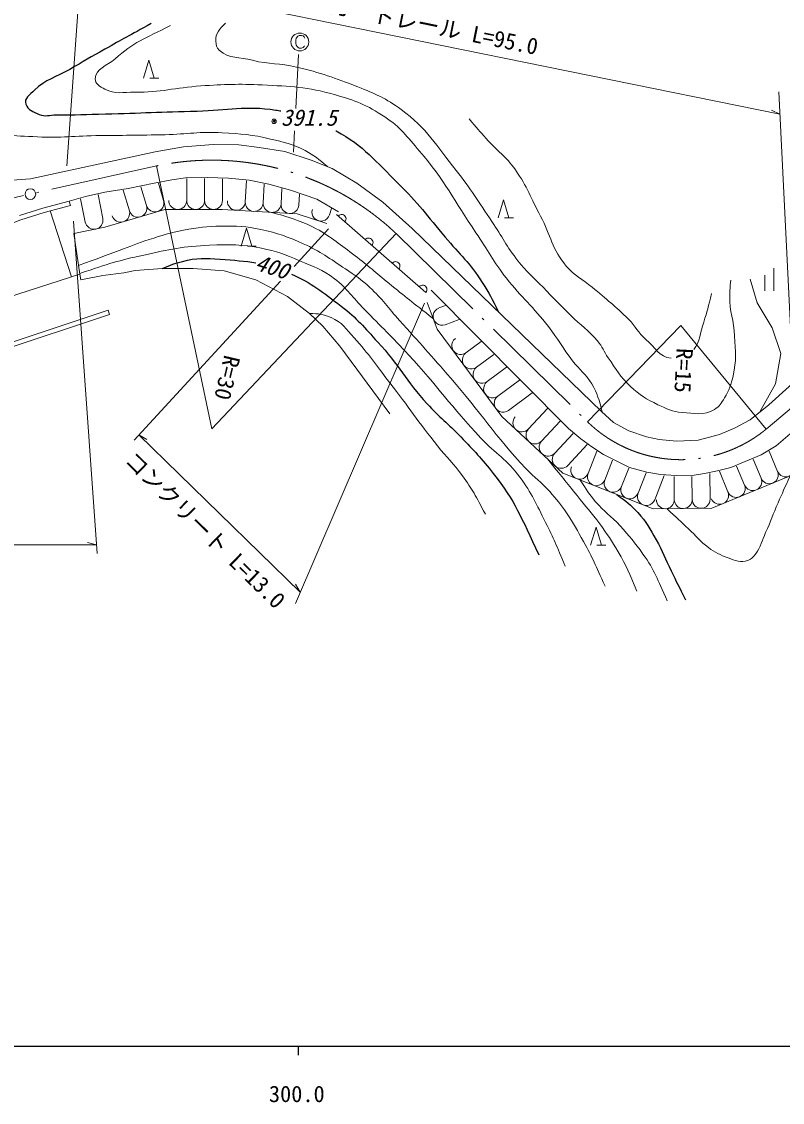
# Model space of a CAD drawing. Units: millimetres, scale not verified. Extents: x 40000 to 680000, y 20000 to 380000.
# Drawn here: x 337085 to 422119, y 198715 to 319403 of the extents above; entities that cross this region are included whole.
import ezdxf
from ezdxf.enums import TextEntityAlignment as Align

# ---------------------------------------------------------------- set-up
doc = ezdxf.new("R2010")
doc.units = ezdxf.units.MM
doc.header["$LTSCALE"] = 1000
doc.header["$PDMODE"] = 32
doc.header["$PDSIZE"] = 500
doc.linetypes.add('DASHED', pattern=[7.5, 6, -1.5])
doc.linetypes.add('LONG_DASHED_DOTTED', pattern=[15.25, 12, -1.5, 0.25, -1.5])
for name, color, linetype, lineweight in [('M-BGD', 7, 'Continuous', 13), ('M-BMK', 2, 'LONG_DASHED_DOTTED', 13), ('M-STR-HTXT', 7, 'Continuous', 13), ('M-TTL-BAND', 7, 'Continuous', 25)]:
    doc.layers.add(name, color=color, linetype=linetype, lineweight=lineweight)
doc.styles.add('ＭＳ ゴシック', font='')
doc.styles.get('ＭＳ ゴシック').set_extended_font_data('MS Gothic')

msp = doc.modelspace()

# ---------------------------------------------------------------- linework, layer by layer
at = {"layer": 'M-BGD'}
for p, q in [((350710, 313085), (351310, 315085)), ((351310, 315085), (351910, 313085)), ((352410, 313085), (351410, 313085)), ((352022, 304859), (355178, 305430)), ((355178, 305430), (358501, 305665)), ((358501, 305665), (361355, 305632)), ((361355, 305632), (363638, 305329)), ((338090, 301838), (352022, 304859)), ((363638, 305329), (366491, 304893)), ((366491, 304893), (369446, 303919)), ((369446, 303919), (371796, 303013)), ((371796, 303013), (374549, 301368)), ((335035, 301637), (338090, 301838)), ((353868, 301737), (351888, 301368)), ((355413, 301972), (353868, 301737)), ((357830, 302006), (355413, 301972)), ((355537, 299425), (355537, 301874)), ((357537, 299425), (357537, 301902)), ((360213, 301939), (357830, 302006)), ((359537, 299425), (359537, 301858)), ((362530, 301704), (360213, 301939)), ((349001, 300764), (346382, 300361)), ((349128, 298289), (348449, 300579)), ((351888, 301368), (349001, 300764)), ((351045, 298857), (350422, 300959)), ((352963, 299425), (352389, 301360)), ((362090, 299274), (362230, 301634)), ((364712, 301267), (362530, 301704)), ((364086, 299156), (364211, 301266)), ((367129, 300596), (364712, 301267)), ((366083, 299037), (366185, 300757)), ((370084, 299589), (367129, 300596)), ((374549, 301368), (377469, 299253)), ((342420, 299354), (339466, 298582)), ((344233, 299891), (342420, 299354)), ((342547, 298870), (342420, 299354)), ((344197, 297024), (343686, 299625)), ((346382, 300361), (344233, 299891)), ((346159, 297409), (345632, 300094)), ((368079, 298919), (368152, 300145)), ((372501, 298179), (370084, 299589)), ((390351, 297498), (390951, 299498)), ((390951, 299498), (391551, 297498)), ((339466, 298582), (336848, 297742)), ((342651, 290911), (340270, 298275)), ((346398, 296437), (353108, 298425)), ((353108, 298425), (359507, 298425)), ((359507, 298425), (367894, 297928)), ((371492, 297824), (371716, 298523)), ((377469, 299253), (380726, 296299)), ((367894, 297928), (371187, 296872)), ((382270, 289148), (372266, 297877)), ((392051, 297498), (391051, 297498)), ((342919, 295754), (346398, 296437)), ((343602, 291219), (342919, 295754)), ((361617, 294327), (362217, 296327)), ((362217, 296327), (362817, 294327)), ((380726, 296299), (401909, 275854)), ((363317, 294327), (362317, 294327)), ((333227, 287864), (343602, 291219)), ((343714, 290562), (343602, 291219)), ((346153, 291067), (343714, 290562)), ((348508, 291361), (346153, 291067)), ((349770, 291614), (348508, 291361)), ((352839, 291824), (349770, 291614)), ((356245, 291824), (352839, 291824)), ((359736, 291572), (356245, 291824)), ((363268, 290562), (359736, 291572)), ((420148, 289354), (420148, 291104)), ((421148, 289354), (421148, 291854)), ((366800, 288712), (363268, 290562)), ((369281, 286820), (366800, 288712)), ((398217, 273973), (382874, 289416)), ((382432, 288050), (383550, 285068)), ((383735, 287423), (384458, 287693)), ((331073, 281426), (346919, 286697)), ((346919, 286697), (346761, 287172)), ((370753, 285390), (369281, 286820)), ((384438, 285550), (386004, 286137)), ((372645, 283161), (370753, 285390)), ((383550, 285068), (390757, 275314)), ((386752, 282418), (388445, 283669)), ((378238, 275592), (372645, 283161)), ((387940, 280809), (389870, 282235)), ((389129, 279201), (391294, 280801)), ((420609, 276592), (425275, 280856)), ((390317, 277592), (392719, 279367)), ((391506, 275984), (394144, 277933)), ((418527, 274947), (420609, 276592)), ((390757, 275314), (397591, 268977)), ((393734, 273918), (395857, 276207)), ((401909, 275854), (403252, 274645)), ((395200, 272558), (397267, 274787)), ((399593, 272798), (398217, 273973)), ((403252, 274645), (404965, 273705)), ((415103, 273302), (416782, 274007)), ((416782, 274007), (418527, 274947)), ((396667, 271198), (398720, 273412)), ((400835, 271926), (399593, 272798)), ((404965, 273705), (406945, 273033)), ((406945, 273033), (408355, 272731)), ((412720, 272664), (415103, 273302)), ((423496, 273806), (421415, 272026)), ((398133, 269838), (400303, 272178)), ((402111, 271053), (400835, 271926)), ((408355, 272731), (410269, 272563)), ((410269, 272563), (412720, 272664)), ((421415, 272026), (419736, 271019)), ((400401, 268942), (401385, 271431)), ((403521, 270348), (402111, 271053)), ((402261, 268207), (403139, 270428)), ((405032, 269609), (403521, 270348)), ((419736, 271019), (417957, 270281)), ((419730, 268418), (418850, 270543)), ((421578, 269183), (420641, 271447)), ((404121, 267472), (404940, 269543)), ((406979, 269106), (405032, 269609)), ((414868, 269240), (413425, 268938)), ((416345, 269609), (414868, 269240)), ((416035, 266888), (415081, 269191)), ((417957, 270281), (416345, 269609)), ((417883, 267653), (417004, 269775)), ((397591, 268977), (407656, 265001)), ((405982, 266737), (406886, 269027)), ((408490, 268837), (406979, 269106)), ((407842, 266003), (408911, 268709)), ((410235, 268703), (408490, 268837)), ((410038, 266023), (410014, 268620)), ((411813, 268669), (410235, 268703)), ((413425, 268938), (411813, 268669)), ((412038, 266042), (412014, 268602)), ((414038, 266061), (414011, 268960)), ((414241, 265063), (423995, 269101)), ((407656, 265001), (414241, 265063)), ((400685, 260947), (401285, 262947)), ((401285, 262947), (401885, 260947)), ((402385, 260947), (401385, 260947))]:
    msp.add_line(p, q, dxfattribs=at)
for points in [[(318367, 288768), (332647, 295604), (337013, 297270), (339606, 298101), (342547, 298870)], [(346761, 287172), (330966, 281918), (323289, 281094), (316544, 282855), (309487, 284122), (307456, 283481)]]:
    msp.add_lwpolyline(points, dxfattribs=at)
at = {"layer": 'M-BGD', "linetype": 'DASHED'}
msp.add_lwpolyline([(419548, 275754), (421363, 278945), (421957, 282343), (420986, 285201), (419314, 288006), (418505, 290649)], dxfattribs=at)
at = {"layer": 'M-BGD'}
for radius in [100, 80, 60, 40, 20, 20]:
    msp.add_circle((365304, 308273), radius, dxfattribs=at)
for centre, radius, start, end in [((352004, 299141), 1000, 196.50436, 16.50436), ((354537, 299425), 1000, 180, 360), ((356537, 299425), 1000, 180, 360), ((358537, 299425), 1000, 180, 360), ((361092, 299333), 1000, 176.60866, 356.60866), ((348169, 298005), 1000, 196.50436, 16.50436), ((350086, 298573), 1000, 196.50436, 16.50436), ((363088, 299215), 1000, 176.60866, 356.60866), ((365085, 299097), 1000, 176.60866, 356.60866), ((367081, 298978), 1000, 176.60866, 356.60866), ((370540, 298130), 1000, 162.21611, 342.21611), ((345178, 297217), 1000, 191.11304, 11.11304), ((372851, 297366), 500, 318.89585, 138.89585), ((375865, 294736), 500, 318.89585, 138.89585), ((378879, 292106), 500, 318.89585, 138.89585), ((381893, 289477), 500, 318.89585, 138.89585), ((384086, 286486), 1000, 110.55605, 290.55605), ((386158, 283222), 1000, 126.45897, 306.45897), ((387346, 281614), 1000, 126.45897, 306.45897), ((388535, 280005), 1000, 126.45897, 306.45897), ((389723, 278396), 1000, 126.45897, 306.45897), ((390912, 276788), 1000, 126.45897, 306.45897), ((393000, 274598), 1000, 137.16108, 317.16108), ((394467, 273238), 1000, 137.16108, 317.16108), ((395934, 271878), 1000, 137.16108, 317.16108), ((397400, 270518), 1000, 137.16108, 317.16108), ((399471, 269309), 1000, 158.44292, 338.44292), ((420654, 268800), 1000, 202.49018, 22.49018), ((422502, 269565), 1000, 202.49018, 22.49018), ((401331, 268575), 1000, 158.44292, 338.44292), ((403191, 267840), 1000, 158.44292, 338.44292), ((418807, 268035), 1000, 202.49018, 22.49018), ((405051, 267105), 1000, 158.44292, 338.44292), ((406912, 266370), 1000, 158.44292, 338.44292), ((415111, 266505), 1000, 202.49018, 22.49018), ((416959, 267270), 1000, 202.49018, 22.49018), ((409038, 266014), 1000, 180.54051, 0.54051), ((411038, 266033), 1000, 180.54051, 0.54051), ((413038, 266052), 1000, 180.54051, 0.54051)]:
    msp.add_arc(centre, radius, start, end, dxfattribs=at)
at = {"layer": 'M-BGD', "lineweight": 25}
for points, knots in [([(351573, 319180), (349055, 317808), (348406, 317459), (346395, 316321), (344851, 315447), (343990, 314951), (342458, 314056), (340917, 313156), (339794, 312988), (338521, 311737), (338008, 311233), (337322, 310817), (337550, 310173), (337784, 309512), (338384, 309334), (339060, 309040), (339737, 308747), (340210, 308993), (340948, 308986), (343097, 308968), (344301, 309042), (346449, 309094), (350453, 309192), (352693, 309326), (356697, 309418), (360130, 309496), (362095, 310056), (365488, 309526), (365690, 309494), (365886, 309462), (366077, 309428)], [0, 0, 0, 0, 1, 1, 1, 2, 2, 2, 3, 3, 3, 4, 4, 4, 5, 5, 5, 6, 6, 6, 7, 7, 7, 8, 8, 8, 9, 9, 9, 10, 10, 10, 10]), ([(372208, 307218), (372215, 307214), (372222, 307210), (372229, 307207), (375359, 305513), (376648, 303820), (379187, 301328), (381403, 299153), (382420, 297718), (384419, 295341), (386066, 293382), (387211, 292440), (388571, 290271), (389355, 289023), (389643, 288538), (390394, 286968)], [0, 0, 0, 0, 1, 1, 1, 2, 2, 2, 3, 3, 3, 4, 4, 4, 5, 5, 5, 5]), ([(352839, 291824), (353802, 292270), (354174, 292387), (355068, 292623), (356659, 293043), (357633, 293008), (359273, 292875), (360837, 292748), (362055, 292678), (363272, 292466)], [0, 0, 0, 0, 1, 1, 1, 2, 2, 2, 3, 3, 3, 3]), ([(367259, 291211), (369462, 290231), (370733, 289203), (372813, 287619), (374587, 286267), (375375, 285258), (376892, 283624), (379238, 281098), (380067, 279265), (382401, 276728), (383800, 275206), (384761, 274526), (386185, 273027), (387652, 271484), (388490, 270625), (389802, 268948), (392308, 265746), (392854, 264165), (394890, 259865)], [0, 0, 0, 0, 1, 1, 1, 2, 2, 2, 3, 3, 3, 4, 4, 4, 5, 5, 5, 6, 6, 6, 6]), ([(403598, 266604), (404731, 265780), (405126, 265466), (405949, 264575), (406920, 263525), (407297, 262788), (408010, 261547), (408763, 260235), (409028, 259417), (409692, 258057), (410310, 256790), (410508, 256391), (411290, 254819)], [0, 0, 0, 0, 1, 1, 1, 2, 2, 2, 3, 3, 3, 4, 4, 4, 4])]:
    msp.add_open_spline(points, degree=3, knots=knots, dxfattribs=at)
at = {"layer": 'M-BGD'}
for points, knots in [([(353730, 318964), (350798, 317502), (349642, 317117), (347528, 315243), (346614, 314432), (345357, 314163), (345316, 313031), (345296, 312451), (345837, 312130), (346395, 311845), (347564, 311248), (348427, 311542), (349739, 311521), (352638, 311475), (354235, 312034), (357128, 312222), (359798, 312396), (361305, 312464), (363978, 312330), (367162, 312171), (368997, 312108), (372068, 311252), (374375, 310608), (375674, 310085), (377677, 308771), (379458, 307601), (380160, 306547), (381560, 304941), (384406, 301678), (385426, 299401), (387870, 295826), (389216, 293859), (389787, 292624), (391268, 290757), (393004, 288569), (394243, 287565), (395960, 285363), (397085, 283921), (397551, 282991), (398657, 281534), (399453, 280485), (400156, 280085), (400814, 278945), (401471, 277808), (401617, 277230), (401978, 275792)], [0, 0, 0, 0, 1, 1, 1, 2, 2, 2, 3, 3, 3, 4, 4, 4, 5, 5, 5, 6, 6, 6, 7, 7, 7, 8, 8, 8, 9, 9, 9, 10, 10, 10, 11, 11, 11, 12, 12, 12, 13, 13, 13, 14, 14, 14, 15, 15, 15, 15]), ([(359879, 319234), (359286, 318585), (358688, 318117), (358800, 317238), (358854, 316815), (358853, 316491), (359177, 316213), (360332, 315226), (361427, 315456), (362899, 315081), (364778, 314601), (365919, 314771), (367807, 314326), (370543, 313680), (372041, 313146), (374657, 312115), (376646, 311330), (377781, 310837), (379511, 309580), (382406, 307475), (383420, 305577), (385659, 302784), (387363, 300659), (388119, 299319), (389650, 297067), (390803, 295371), (391293, 294309), (392563, 292698), (393550, 291446), (394259, 290879), (395367, 289732), (396557, 288500), (397222, 287807), (398441, 286604), (399598, 285463), (400410, 284983), (401462, 283745), (402026, 283082), (402141, 282566), (402648, 281858), (403566, 280576), (403961, 279734), (405129, 278675), (406198, 277706), (406899, 277244), (408203, 276626), (409203, 276153), (409796, 275826), (410900, 275763), (412315, 275682), (413304, 275349), (414514, 276087), (415087, 276436), (415302, 276804), (415646, 277381), (416180, 278275), (416383, 278848), (416617, 279862), (417006, 281546), (416861, 282558), (416779, 284285), (416696, 286044), (416205, 287000), (416240, 288761), (416253, 289457), (416250, 289724), (416347, 290541)], [0, 0, 0, 0, 1, 1, 1, 2, 2, 2, 3, 3, 3, 4, 4, 4, 5, 5, 5, 6, 6, 6, 7, 7, 7, 8, 8, 8, 9, 9, 9, 10, 10, 10, 11, 11, 11, 12, 12, 12, 13, 13, 13, 14, 14, 14, 15, 15, 15, 16, 16, 16, 17, 17, 17, 18, 18, 18, 19, 19, 19, 20, 20, 20, 21, 21, 21, 22, 22, 22, 22]), ([(335662, 314973), (334898, 314131), (334694, 313902), (334098, 313193), (333423, 312390), (332958, 311995), (332426, 311090), (332071, 310486), (331759, 310118), (331779, 309418), (331793, 308945), (331884, 308628), (332211, 308285), (332983, 307473), (333746, 307428), (334799, 307045), (336118, 306565), (336959, 306655), (338359, 306559), (341092, 306373), (342632, 306627), (345370, 306667), (348404, 306711), (350104, 306703), (353137, 306775), (355623, 306834), (357018, 307140), (359501, 306991), (361622, 306864), (362830, 306792), (364894, 306290), (366448, 305911), (367378, 305768), (368778, 304995), (369825, 304417), (370238, 304111), (371271, 303215)], [0, 0, 0, 0, 1, 1, 1, 2, 2, 2, 3, 3, 3, 4, 4, 4, 5, 5, 5, 6, 6, 6, 7, 7, 7, 8, 8, 8, 9, 9, 9, 10, 10, 10, 11, 11, 11, 12, 12, 12, 12]), ([(409687, 281807), (408330, 281964), (407895, 283003), (406855, 283907), (405976, 284672), (405741, 285352), (404913, 286172), (403418, 287653), (402482, 288381), (400868, 289732), (399743, 290674), (398909, 290989), (397956, 292105), (396371, 293960), (396239, 295503), (395097, 297660), (394022, 299693), (393600, 300946), (392293, 302838), (391225, 304383), (390244, 304934), (389003, 306344), (388253, 307196), (388006, 307479), (387115, 308555)], [0, 0, 0, 0, 1, 1, 1, 2, 2, 2, 3, 3, 3, 4, 4, 4, 5, 5, 5, 6, 6, 6, 7, 7, 7, 8, 8, 8, 8]), ([(383122, 286221), (380682, 288128), (380052, 288615), (378112, 290184), (376642, 291373), (375891, 292131), (374369, 293254), (372697, 294487), (371818, 295283), (369996, 296281), (369086, 296780), (368533, 296980), (367557, 297332), (366531, 297703), (366146, 297795), (364874, 298107)], [0, 0, 0, 0, 1, 1, 1, 2, 2, 2, 3, 3, 3, 4, 4, 4, 5, 5, 5, 5]), ([(402291, 256375), (401217, 258761), (400935, 259453), (399894, 261337), (399192, 262607), (398818, 263334), (398002, 264533), (397330, 265519), (396898, 266035), (396109, 266930), (395157, 268011), (394443, 268442), (393460, 269495), (389957, 273245), (388404, 275704), (385050, 279587), (382852, 282132), (381570, 283512), (379331, 286021), (378038, 287470), (377438, 288406), (376009, 289721), (375026, 290627), (374391, 291043), (373276, 291782), (371489, 292966), (370522, 293721), (368566, 294599), (366780, 295401), (365729, 295788), (363815, 296197), (362122, 296559), (361130, 296586), (359399, 296576), (357747, 296565), (356819, 296414), (355194, 296113), (353654, 295828), (352816, 295542), (351326, 295062), (350010, 294638), (349301, 294318), (348004, 293842), (346228, 293192), (345673, 292990), (343457, 292183)], [0, 0, 0, 0, 1, 1, 1, 2, 2, 2, 3, 3, 3, 4, 4, 4, 5, 5, 5, 6, 6, 6, 7, 7, 7, 8, 8, 8, 9, 9, 9, 10, 10, 10, 11, 11, 11, 12, 12, 12, 13, 13, 13, 14, 14, 14, 15, 15, 15, 15]), ([(343593, 291282), (346892, 292385), (347899, 292721), (350737, 293338), (353577, 293954), (355192, 294325), (358096, 294431), (360365, 294514), (361672, 294540), (363899, 294095), (365610, 293752), (366539, 293387), (368146, 292707), (369729, 292037), (370693, 291736), (372056, 290688), (373530, 289557), (374081, 288613), (375378, 287282), (377317, 285295), (378457, 284233), (380340, 282194), (383603, 278662), (385120, 276404), (388414, 272901), (390069, 271141), (391377, 270489), (392787, 268528), (394110, 266688), (394631, 265507), (395647, 263482), (396583, 261616), (396868, 260944), (397833, 258604)], [0, 0, 0, 0, 1, 1, 1, 2, 2, 2, 3, 3, 3, 4, 4, 4, 5, 5, 5, 6, 6, 6, 7, 7, 7, 8, 8, 8, 9, 9, 9, 10, 10, 10, 11, 11, 11, 11]), ([(414190, 289031), (413847, 287524), (413734, 287070), (413327, 285849), (412922, 284633), (412906, 283689), (412238, 282773)], [0, 0, 0, 0, 1, 1, 1, 2, 2, 2, 2]), ([(369281, 286820), (370305, 286792), (370796, 286719), (371678, 286357), (372916, 285850), (373338, 285072), (374243, 284087), (375935, 282245), (376703, 281057), (378238, 279083), (380361, 276351), (381416, 274718), (383578, 272018), (384635, 270698), (385362, 270065), (386354, 268696), (387499, 267115), (387828, 266457), (388919, 264407)], [0, 0, 0, 0, 1, 1, 1, 2, 2, 2, 3, 3, 3, 4, 4, 4, 5, 5, 5, 6, 6, 6, 6]), ([(405865, 255787), (404977, 257890), (404728, 258553), (403763, 260202), (403026, 261460), (402561, 262136), (401702, 263314), (400773, 264588), (400166, 265237), (399179, 266467), (397891, 268073), (397484, 268575), (395871, 270572)], [0, 0, 0, 0, 1, 1, 1, 2, 2, 2, 3, 3, 3, 4, 4, 4, 4]), ([(399523, 268214), (400252, 267053), (400505, 266690), (401240, 265795), (402190, 264636), (402976, 264222), (403973, 263103), (405029, 261918), (405631, 261253), (406538, 259950), (407847, 258069), (408156, 257199), (409229, 254735)], [0, 0, 0, 0, 1, 1, 1, 2, 2, 2, 3, 3, 3, 4, 4, 4, 4]), ([(422983, 268682), (422319, 267230), (422147, 266852), (421634, 265668), (421075, 264378), (420824, 263629), (420246, 262346), (419821, 261402), (419726, 260783), (419111, 259950), (418855, 259603), (418674, 259386), (418270, 259235), (417448, 258926), (416867, 259230), (416041, 259529), (415137, 259857), (414635, 260101), (413855, 260664), (412885, 261365), (412501, 261951), (411626, 262767), (410678, 263651), (410374, 263928), (409184, 265015)], [0, 0, 0, 0, 1, 1, 1, 2, 2, 2, 3, 3, 3, 4, 4, 4, 5, 5, 5, 6, 6, 6, 7, 7, 7, 8, 8, 8, 8])]:
    msp.add_open_spline(points, degree=3, knots=knots, dxfattribs=at)
msp.add_point((365304, 308273), dxfattribs=at)
at = {"layer": 'M-BMK'}
for p, q in [((352178, 303291), (330577, 298467)), ((378949, 295733), (400341, 274710)), ((420320, 273910), (426221, 278890))]:
    msp.add_line(p, q, dxfattribs=at)
at = {"layer": 'M-BMK', "linetype": 'Continuous'}
msp.add_circle((338067, 300140), 600, dxfattribs=at)
at = {"layer": 'M-BMK'}
for centre, radius, start, end in [((358341, 273931), 30000, 46.61295, 101.85471), ((410777, 285484), 15000, 225.9131, 309.50568)]:
    msp.add_arc(centre, radius, start, end, dxfattribs=at)
at = {"layer": 'M-STR-HTXT'}
for p, q in [((342146, 303313), (343817, 326807)), ((343685, 324952), (421836, 309073)), ((367722, 317321), (367774, 317539)), ((367774, 317539), (367828, 317607)), ((367828, 317607), (367942, 317762)), ((367942, 317762), (368098, 317868)), ((368098, 317868), (368377, 317870)), ((368377, 317870), (368539, 317818)), ((368539, 317818), (368649, 317708)), ((368649, 317708), (368707, 317539)), ((367722, 316991), (367722, 317321)), ((367769, 316779), (367722, 316991)), ((367882, 316610), (367769, 316779)), ((367987, 316503), (367882, 316610)), ((368104, 316446), (367987, 316503)), ((368379, 316446), (368104, 316446)), ((368541, 316498), (368379, 316446)), ((368651, 316613), (368541, 316498)), ((368700, 316714), (368651, 316613)), ((367725, 309718), (368023, 315728)), ((423278, 280028), (421712, 311562)), ((421836, 309073), (420906, 309517)), ((367483, 304833), (367601, 307218)), ((352178, 303291), (358341, 273931)), ((342883, 297111), (345533, 260013)), ((378949, 295733), (358341, 273931)), ((371383, 296247), (367535, 292070)), ((366018, 290424), (349669, 272682)), ((382117, 287981), (367682, 254422)), ((400341, 274710), (410777, 285484)), ((420320, 273910), (410777, 285484)), ((350193, 273251), (368233, 255701)), ((350193, 273251), (351084, 272733)), ((312743, 260980), (345447, 260980)), ((345447, 260980), (344447, 261230)), ((368233, 255701), (367690, 256578))]:
    msp.add_line(p, q, dxfattribs=at)
msp.add_circle((368184, 317130), 1000, dxfattribs=at)
msp.add_circle((368184, 317130), 1000, dxfattribs=at)
at = {"layer": 'M-TTL-BAND'}
for p, q in [((40000, 205000), (579000, 205000)), ((368000, 205000), (368000, 204000))]:
    msp.add_line(p, q, dxfattribs=at)

# ---------------------------------------------------------------- texts
at = {"layer": 'M-BGD', "style": 'ＭＳ ゴシック', "oblique": 15}
msp.add_text('391.5', height=1833, dxfattribs=at).set_placement((369202, 307218), align=Align.BOTTOM_CENTER)
msp.add_text('400', height=1833, rotation=342.206, dxfattribs=at).set_placement((365102, 292031), align=Align.MIDDLE_CENTER)
at = {"layer": 'M-STR-HTXT', "style": 'ＭＳ ゴシック'}
for s, rotation, p in [('ガードレール L=95.0', 348.515, (382860, 317502)), ('コンクリート L=13.0', 315.789, (356578, 261578))]:
    msp.add_text(s, height=1833, rotation=rotation, dxfattribs=at).set_placement(p, align=Align.BOTTOM_CENTER)
for s, rotation, p in [('R=15', 267.171, (409747, 283008)), ('R=30', 256.675, (359216, 282394))]:
    msp.add_text(s, height=1833, rotation=rotation, dxfattribs=at).set_placement(p, align=Align.BOTTOM_LEFT)
at = {"layer": 'M-TTL-BAND', "style": 'ＭＳ ゴシック'}
msp.add_text('300.0', height=1833, dxfattribs=at).set_placement((367844, 198195), align=Align.BOTTOM_CENTER)

doc.saveas('drawing.dxf')
